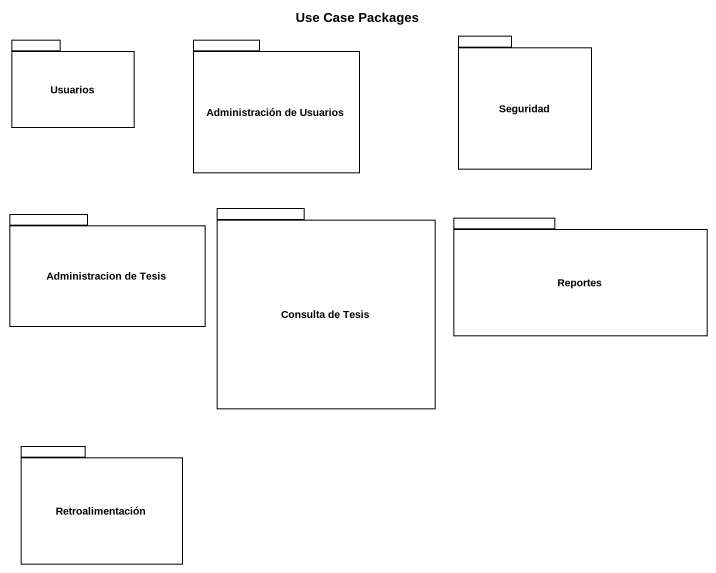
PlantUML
@startuml
title Use Case Packages
package Usuarios {
}
package "Administración de Usuarios" as Administración_de_Usuarios {
}
package Seguridad {
}
package "Consulta de Tesis" as Consulta_de_Tesis {
}
package "Administracion de Tesis" as Administracion_de_Tesis {
}
package Reportes {
}
package Retroalimentación {
}
@enduml
